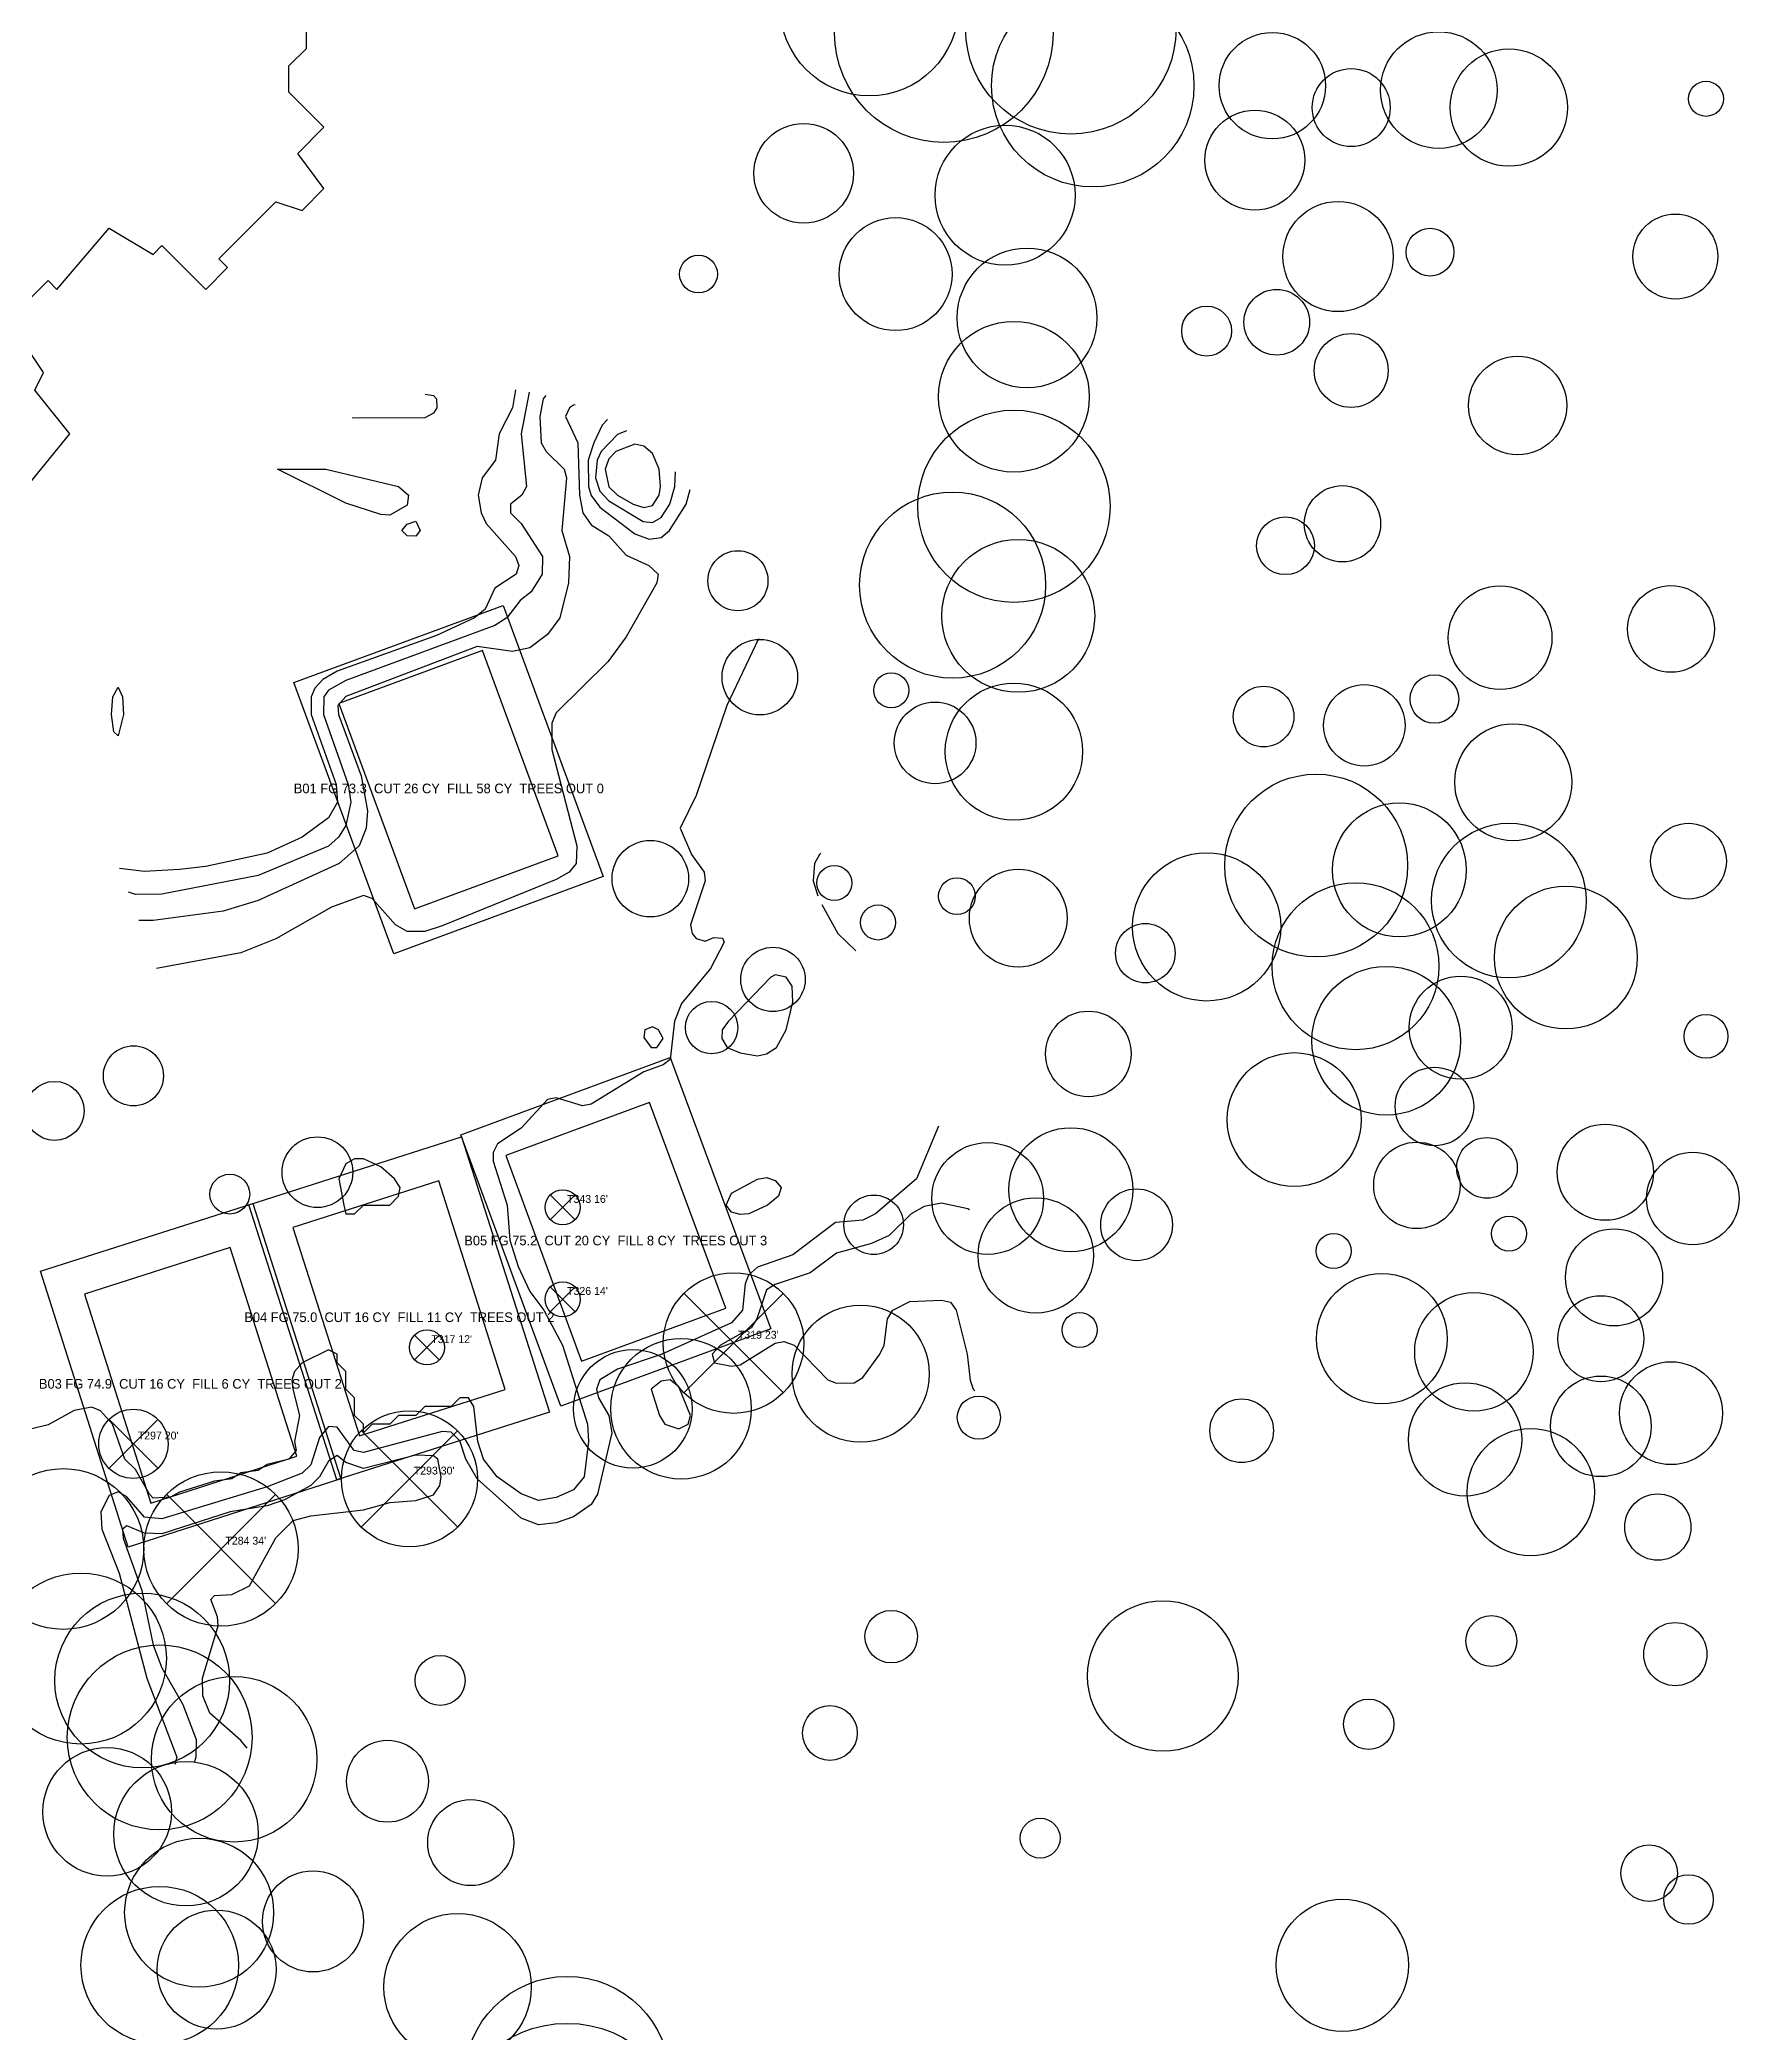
# Model space of a CAD drawing. Extents: x 425736 to 427070, y 1578339 to 1579607.
# Drawn here: x 426669.1 to 427057.1, y 1578718.2 to 1579173 of the extents above; entities that cross this region are included whole.
import ezdxf
from ezdxf.enums import TextEntityAlignment as Align

# ---------------------------------------------------------------- set-up
doc = ezdxf.new("R2010")
doc.units = 21
for name, color, linetype in [('C-GRAD-ANNO', 2, 'Continuous'), ('C-GRAD-LIMIT', 3, 'Continuous'), ('C-GRAD-PAD', 30, 'Continuous'), ('C-TOPO-GRAD-MAJR', 3, 'Continuous'), ('C-TOPO-GRAD-MINR', 8, 'Continuous'), ('C-WATR-LAKE', 5, 'Continuous'), ('L-PLNT-ANNO', 1, 'Continuous'), ('L-PLNT-KEEP', 92, 'Continuous'), ('L-PLNT-REMV', 1, 'Continuous')]:
    doc.layers.add(name, color=color, linetype=linetype)

msp = doc.modelspace()

# ---------------------------------------------------------------- linework, layer by layer
at = {"layer": 'C-GRAD-LIMIT'}
for points in [[(426727.13, 1579026.24), (426774.94, 1579043.87), (426797.77, 1578981.96), (426749.96, 1578964.33), (426727.13, 1579026.24)], [(426765.23, 1578923.04), (426813.02, 1578940.67), (426835.99, 1578878.76), (426788.06, 1578861.13), (426765.23, 1578923.04)], [(426716.84, 1578907.09), (426765.39, 1578922.55), (426785.46, 1578859.71), (426736.91, 1578844.25), (426716.84, 1578907.09)], [(426669.25, 1578891.9), (426717.79, 1578907.35), (426737.85, 1578844.53), (426689.31, 1578828.93), (426669.25, 1578891.9)]]:
    msp.add_lwpolyline(points, close=True, dxfattribs=at)
at = {"layer": 'C-GRAD-PAD'}
for points, elevation in [([(426737.4, 1579021.5), (426754.7, 1578974.6), (426787.5, 1578986.7), (426770.2, 1579033.6), (426737.4, 1579021.5)], 73.3), ([(426775.5, 1578918.3), (426792.8, 1578871.4), (426825.7, 1578883.5), (426808.3, 1578930.4), (426775.5, 1578918.3)], 75.2), ([(426726.9, 1578901.9), (426742.1, 1578854.3), (426775.4, 1578864.9), (426760.2, 1578912.5), (426726.9, 1578901.9)], 75), ([(426679.3, 1578886.7), (426694.5, 1578839), (426727.8, 1578849.7), (426712.6, 1578897.3), (426679.3, 1578886.7)], 74.9)]:
    msp.add_lwpolyline(points, close=True, dxfattribs=dict(at, elevation=elevation))
at = {"layer": 'C-TOPO-GRAD-MAJR'}
for points, elevation in [([(426757.12, 1579092.09), (426759, 1579091.78), (426759.69, 1579091), (426759.73, 1579089), (426759, 1579087.78), (426757, 1579086.7), (426740.46, 1579086.58)], 70), ([(426798.74, 1579086.3), (426797.51, 1579085), (426795.6, 1579081), (426794.3, 1579077), (426794.36, 1579071), (426795, 1579068.95), (426797, 1579066.26), (426805, 1579060.22), (426808.2, 1579059)], 75), ([(426747, 1579064.66), (426739, 1579067.2), (426723.42, 1579075), (426734.41, 1579075), (426751, 1579071.03), (426753.29, 1579069), (426753, 1579066.72), (426749, 1579064.45), (426747, 1579064.66)], 70), ([(426808.2, 1579059), (426811, 1579059.35), (426812.84, 1579061), (426816.69, 1579067), (426817.59, 1579070.35)], 75), ([(426753, 1579059.75), (426751.74, 1579061), (426753, 1579062.42), (426755, 1579063.08), (426755.99, 1579061), (426755, 1579059.69), (426753, 1579059.75)], 70), ([(426833.16, 1579036.28), (426825.96, 1579021), (426819, 1579000.5), (426815.34, 1578993), (426817.88, 1578987), (426820.76, 1578983), (426821, 1578981), (426817.64, 1578971), (426818.02, 1578969), (426819, 1578967.87), (426821, 1578967.23), (426823, 1578968.06), (426825, 1578967.89), (426825.34, 1578967), (426822.25, 1578961), (426815.63, 1578953), (426814, 1578949), (426813, 1578940.24), (426811.47, 1578939), (426807, 1578937.38), (426795, 1578930.02), (426793, 1578929.67), (426787, 1578931.46), (426785, 1578931.12), (426779, 1578924.59), (426773.63, 1578921), (426772.61, 1578919), (426772.65, 1578917), (426775.83, 1578907), (426776.45, 1578899), (426778.31, 1578893), (426781, 1578887.31), (426784.17, 1578883), (426788.45, 1578875), (426794.14, 1578857), (426794.35, 1578853), (426793.39, 1578845), (426791, 1578841.98), (426787, 1578840.26), (426783, 1578839.54), (426779, 1578841.08), (426773.55, 1578845), (426770.42, 1578849), (426769.15, 1578853), (426768.19, 1578861), (426767, 1578863), (426765, 1578863), (426763, 1578861), (426757, 1578861), (426755, 1578859), (426751, 1578859), (426749, 1578857), (426745, 1578857), (426743, 1578855), (426743, 1578857), (426741, 1578859), (426741, 1578863), (426739, 1578865), (426739, 1578869), (426737, 1578871), (426737, 1578873), (426735, 1578873.99), (426729, 1578871.02), (426727.26, 1578869), (426726.67, 1578867), (426726.89, 1578865), (426728.4, 1578859), (426727.24, 1578853), (426727.63, 1578851), (426725.94, 1578849), (426721, 1578847.81), (426719, 1578846.45), (426715, 1578845.86), (426713, 1578844.49), (426709, 1578843.96), (426701, 1578841.49), (426699, 1578840.36), (426695, 1578840.13), (426694.17, 1578841), (426691, 1578846.65), (426688.55, 1578849), (426685.74, 1578857), (426683, 1578860.03), (426681, 1578860.85), (426677, 1578860.13), (426671, 1578856.87), (426667, 1578855.87)], 75), ([(426687, 1579014.08), (426686.04, 1579015), (426685.47, 1579019), (426685.79, 1579023), (426687, 1579025.22), (426688.02, 1579023), (426688.27, 1579019), (426687, 1579014.08)], 70), ([(426808.69, 1578943), (426809.99, 1578943), (426811.46, 1578945), (426810.38, 1578947), (426809, 1578947.7), (426807.27, 1578947), (426807, 1578945.22), (426808.69, 1578943)], 75), ([(426738.53, 1578907), (426739, 1578905), (426741, 1578905), (426743, 1578907), (426749, 1578907), (426751, 1578909), (426751.42, 1578911), (426750.11, 1578913), (426747, 1578915.71), (426743, 1578917.55), (426741, 1578917.52), (426739, 1578916.42), (426737.42, 1578913), (426738.53, 1578907)], 75), ([(426829, 1578904.83), (426827, 1578905.35), (426825.8, 1578907), (426827, 1578909.7), (426833, 1578912.89), (426835, 1578913.28), (426837, 1578912.61), (426838.34, 1578911), (426837.76, 1578909), (426835.28, 1578907), (426831, 1578905.03), (426829, 1578904.83)], 75)]:
    msp.add_lwpolyline(points, dxfattribs=dict(at, elevation=elevation))
at = {"layer": 'C-TOPO-GRAD-MINR'}
for points, elevation in [([(426777.71, 1579093.1), (426777.07, 1579089), (426774.01, 1579083), (426773.12, 1579077), (426770.09, 1579073), (426769.18, 1579069), (426769.87, 1579065), (426771, 1579062.57), (426777.69, 1579055), (426778.47, 1579053), (426777.91, 1579051), (426773, 1579047.78), (426770.78, 1579043), (426768.36, 1579041), (426759.68, 1579037), (426737, 1579028.83), (426733.71, 1579027), (426731.88, 1579025), (426731.07, 1579023), (426731.11, 1579019), (426736.78, 1579003), (426737.1, 1578999), (426735, 1578995.39), (426729, 1578991), (426721, 1578987.33), (426707, 1578984.25), (426701, 1578983.58), (426693, 1578983.17), (426687.35, 1578983.81)], 71), ([(426780.87, 1579092.57), (426779.03, 1579083), (426780.27, 1579071), (426779.14, 1579069), (426776.6, 1579067), (426776.61, 1579065), (426779, 1579062.59), (426783.88, 1579055), (426783.83, 1579051), (426781.27, 1579047), (426778.75, 1579045), (426775.72, 1579041), (426773, 1579039.27), (426739, 1579026.71), (426735, 1579024.52), (426733.95, 1579023), (426733.88, 1579019), (426739.55, 1579003), (426740.11, 1578999), (426739, 1578993.64), (426737.29, 1578991), (426735, 1578988.93), (426719, 1578982.22), (426697, 1578978), (426691, 1578977.92), (426689.34, 1578978.43)], 72), ([(426784.62, 1579091.82), (426784.01, 1579091), (426783.3, 1579087), (426783.6, 1579081), (426784.75, 1579079), (426788.8, 1579075), (426789.33, 1579073), (426788.31, 1579061), (426790.07, 1579055), (426789.8, 1579049), (426787.88, 1579041), (426785, 1579037.26), (426781, 1579034.21), (426777, 1579033.38), (426769, 1579034.5), (426739, 1579023.06), (426737.15, 1579021), (426737.34, 1579019), (426742.5, 1579005), (426743.97, 1578997), (426743.66, 1578993), (426742.01, 1578989), (426737.5, 1578985), (426719, 1578976.54), (426711, 1578974.1), (426695, 1578971.93), (426691.71, 1578971.99)], 73), ([(426791.37, 1579089.68), (426791, 1579089.56), (426790.06, 1579089), (426789.17, 1579087), (426791.98, 1579081), (426792.31, 1579069), (426793.06, 1579065), (426795, 1579062.26), (426799, 1579059.76), (426803, 1579055.31), (426808.16, 1579053), (426810.32, 1579051), (426810.01, 1579049), (426803, 1579036.72), (426798.8, 1579031), (426787, 1579019.33), (426785.98, 1579017), (426785.99, 1579011), (426791.75, 1578989), (426791.59, 1578985), (426790, 1578983), (426787, 1578981.33), (426761, 1578970.75), (426757, 1578969.43), (426753, 1578969.46), (426750.34, 1578971), (426745, 1578976.97), (426743, 1578977.65), (426735.73, 1578975), (426723, 1578967.75), (426715, 1578964.57), (426695.78, 1578960.97)], 74), ([(426803.03, 1579083.74), (426801, 1579082.88), (426797.26, 1579079), (426796.37, 1579077), (426796, 1579073), (426797, 1579069.97), (426799, 1579067.75), (426806.89, 1579063)], 76), ([(426804.6, 1579067), (426807, 1579066.24), (426809, 1579066.67), (426810.52, 1579069), (426810.86, 1579071), (426810.54, 1579075), (426809, 1579078.54), (426807, 1579080.24), (426805, 1579080.71), (426800.65, 1579079), (426799, 1579077.34), (426798.2, 1579075), (426799, 1579070.95), (426801, 1579069), (426804.6, 1579067)], 77), ([(426806.89, 1579063), (426809, 1579062.78), (426811, 1579063.92), (426812.99, 1579067), (426814.09, 1579071), (426814.21, 1579074.38)], 76), ([(426847.42, 1578987.29), (426847.09, 1578987), (426845.95, 1578985), (426845.67, 1578981), (426846.76, 1578977.56)], 76), ([(426847.69, 1578975.63), (426851.32, 1578969), (426855.44, 1578965)], 76), ([(426826.03, 1578943), (426829, 1578941.73), (426833, 1578941.06), (426835, 1578941.52), (426837.27, 1578943), (426839.54, 1578947), (426841, 1578953.28), (426840.91, 1578957), (426839.54, 1578959), (426837, 1578959.56), (426836.02, 1578959), (426826.38, 1578949), (426824.89, 1578947), (426824.79, 1578945), (426826.03, 1578943)], 76), ([(426874.3, 1578925.01), (426869.24, 1578913), (426859.89, 1578905), (426857, 1578903.59), (426850.76, 1578903), (426841, 1578895.68), (426833, 1578892.8), (426830.94, 1578891), (426830.15, 1578889), (426829.52, 1578883), (426827, 1578880.09), (426811, 1578872.92), (426801, 1578869.52), (426797, 1578867.1), (426796.21, 1578865), (426796.65, 1578863), (426799.02, 1578859), (426799.7, 1578855), (426796.45, 1578841), (426795, 1578838.64), (426791, 1578835.87), (426787, 1578834.5), (426783, 1578834.01), (426779, 1578835.57), (426769, 1578844.5), (426766.36, 1578849), (426765, 1578853.21), (426763, 1578855.19), (426761, 1578855.34), (426743, 1578850.49), (426740.86, 1578851), (426737, 1578856.34), (426735, 1578856.47), (426733, 1578853.98), (426731, 1578847.74), (426729, 1578845.84), (426721, 1578842.69), (426697, 1578835.37), (426693, 1578835.73), (426689, 1578840.44), (426687, 1578841.53), (426685, 1578840.72), (426683.03, 1578837), (426683.32, 1578833), (426687.21, 1578823), (426693.59, 1578799), (426700.38, 1578781), (426699.97, 1578779.3)], 76), ([(426881.38, 1578905.92), (426881, 1578906.15), (426875, 1578907.47), (426871, 1578906.71), (426868.06, 1578905), (426863, 1578900.07), (426859, 1578898.22), (426851, 1578896), (426845, 1578891.51), (426837, 1578888.84), (426835, 1578887.63), (426832.85, 1578881), (426831.52, 1578879), (426824.53, 1578875), (426822.6, 1578873), (426823.17, 1578871), (426827, 1578870.21), (426829, 1578870.52), (426837, 1578875.5), (426839, 1578875.88), (426841.35, 1578875), (426849, 1578867.15), (426851, 1578866.33), (426855, 1578866.46), (426857, 1578867.67), (426860.93, 1578873), (426861.87, 1578875), (426862.65, 1578881), (426863.87, 1578883), (426867.78, 1578885), (426875, 1578885.31), (426877, 1578884.81), (426878.32, 1578883), (426880.86, 1578873), (426881.55, 1578867), (426882.2, 1578865), (426882.61, 1578864.59)], 77), ([(426811.79, 1578857), (426815, 1578855.9), (426817.13, 1578857), (426817.66, 1578859), (426815, 1578865.49), (426813, 1578867.09), (426811, 1578866.8), (426808.71, 1578865), (426810.57, 1578859), (426811.79, 1578857)], 77), ([(426716.48, 1578783.04), (426715, 1578784.81), (426707.95, 1578791), (426706.32, 1578795), (426706.28, 1578799), (426709.85, 1578811), (426709.72, 1578813), (426708.17, 1578817), (426709, 1578817.9), (426713, 1578818.15), (426717, 1578820.06), (426723, 1578831.05), (426727, 1578835.02), (426731, 1578836.08), (426743, 1578837.43), (426749, 1578839.08), (426755, 1578839.55), (426759, 1578840.87), (426760.44, 1578843), (426760.75, 1578845), (426760.01, 1578849), (426759, 1578849.73), (426755, 1578849.92), (426743, 1578846.84), (426739, 1578848.21), (426737, 1578849.85), (426735, 1578848.55), (426733, 1578844.97), (426731, 1578843.01), (426725, 1578839.72), (426721, 1578838.37), (426712.57, 1578837), (426697, 1578831.94), (426693, 1578832.14), (426689, 1578833.79), (426688.03, 1578833), (426688.15, 1578831), (426692.42, 1578819), (426695, 1578806.56), (426697, 1578801.37), (426701.75, 1578793), (426704.79, 1578785), (426704.72, 1578781), (426704.42, 1578779.9)], 77)]:
    msp.add_lwpolyline(points, dxfattribs=dict(at, elevation=elevation))
at = {"layer": 'C-WATR-LAKE'}
for points in [[(426664, 1579111), (426671, 1579118), (426673, 1579116), (426685, 1579130), (426695, 1579124), (426697, 1579126), (426707, 1579116), (426712, 1579121), (426710, 1579123), (426723, 1579136), (426729, 1579134), (426734, 1579139), (426728, 1579147), (426734, 1579153), (426726, 1579161), (426726, 1579167), (426730, 1579171), (426730, 1579179)], [(426667, 1579072), (426676, 1579083), (426668, 1579093), (426670, 1579097), (426666, 1579103)]]:
    msp.add_lwpolyline(points, dxfattribs=at)
at = {"layer": 'L-PLNT-KEEP'}
for centre, radius in [((426858.5, 1579180.5), 20.33), ((426875.5, 1579174.5), 24.95), ((426904.5, 1579175.5), 24.03), ((426909.5, 1579162.5), 23.11), ((426950.5, 1579162.5), 12.14), ((426988.5, 1579161.5), 13.31), ((427004.5, 1579157.5), 13.38), ((426968.5, 1579157.5), 8.9), ((427049.5, 1579159.5), 4), ((426946.5, 1579145.5), 11.41), ((426843.5, 1579142.5), 11.38), ((426889.5, 1579137.5), 15.98), ((426965.5, 1579123.5), 12.58), ((426864.5, 1579119.5), 12.89), ((426986.5, 1579124.5), 5.45), ((427042.5, 1579123.5), 9.7), ((426894.5, 1579109.5), 15.95), ((426819.5, 1579119.5), 4.32), ((426951.5, 1579108.5), 7.5), ((426935.5, 1579106.5), 5.7), ((426891.5, 1579091.5), 17.2), ((426968.5, 1579097.5), 8.44), ((427006.5, 1579089.5), 11.23), ((426891.5, 1579066.5), 21.95), ((426877.5, 1579048.5), 21.24), ((426966.5, 1579062.5), 8.71), ((426953.5, 1579057.5), 6.6), ((426828.5, 1579049.5), 6.86), ((426892.5, 1579041.5), 17.45), ((427002.5, 1579036.5), 11.83), ((427041.5, 1579038.5), 9.9), ((426833.5, 1579027.5), 8.62), ((426863.5, 1579024.5), 4), ((426891.5, 1579010.5), 15.66), ((426948.5, 1579018.5), 6.91), ((426971.5, 1579016.5), 9.29), ((426987.5, 1579022.5), 5.54), ((426873.5, 1579012.5), 9.32), ((427005.5, 1579003.5), 13.35), ((426960.5, 1578984.5), 20.86), ((426979.5, 1578983.5), 15.28), ((427004.5, 1578976.5), 17.65), ((427045.5, 1578985.5), 8.64), ((426808.5, 1578981.5), 8.74), ((426850.5, 1578980.5), 4), ((426892.5, 1578972.5), 11.16), ((426935.5, 1578970.5), 16.92), ((426878.5, 1578977.5), 4.19), ((426969.5, 1578961.5), 19.04), ((427017.5, 1578963.5), 16.31), ((426860.5, 1578971.5), 4), ((426921.5, 1578964.5), 6.79), ((426836.5, 1578958.5), 7.35), ((426976.5, 1578944.5), 16.98), ((426993.5, 1578947.5), 11.76), ((426822.5, 1578947.5), 5.98), ((426908.5, 1578941.5), 9.77), ((427049.5, 1578945.5), 5), ((426690.5, 1578936.5), 6.86), ((426955.5, 1578926.5), 15.29), ((426987.5, 1578929.5), 8.96), ((426672.5, 1578928.5), 6.73), ((426904.5, 1578910.5), 14.16), ((427026.5, 1578914.5), 10.98), ((426732.5, 1578914.5), 8.07), ((426885.5, 1578908.5), 12.76), ((426983.5, 1578911.5), 9.87), ((426999.5, 1578915.5), 6.92), ((427046.5, 1578908.5), 10.57), ((426712.5, 1578909.5), 4.55), ((426919.5, 1578902.5), 8.19), ((426859.5, 1578902.5), 6.79), ((426896.5, 1578895.5), 13.17), ((427004.5, 1578900.5), 4), ((427028.5, 1578890.5), 11.09), ((426964.5, 1578896.5), 4), ((426975.5, 1578876.5), 14.89), ((426856.5, 1578868.5), 15.65), ((426996.5, 1578873.5), 13.51), ((427025.5, 1578876.5), 9.81), ((426906.5, 1578878.5), 4), ((426815.5, 1578860.5), 16.04), ((426804.5, 1578860.5), 13.52), ((427041.5, 1578859.5), 11.75), ((426994.5, 1578853.5), 12.93), ((427025.5, 1578856.5), 11.48), ((426883.5, 1578858.5), 4.92), ((426943.5, 1578855.5), 7.26), ((427009.5, 1578841.5), 14.53), ((426674.5, 1578828.5), 18.34), ((427038.5, 1578833.5), 7.57), ((426678.5, 1578803.5), 19.52), ((426692.5, 1578798.5), 19.94), ((426925.5, 1578799.5), 17.18), ((426863.5, 1578808.5), 6), ((427000.5, 1578807.5), 5.81), ((427042.5, 1578804.5), 7.21), ((426696.5, 1578785.5), 21.1), ((426760.5, 1578798.5), 5.7), ((426713.5, 1578780.5), 18.89), ((426849.5, 1578786.5), 6.25), ((426972.5, 1578788.5), 5.75), ((426748.5, 1578775.5), 9.35), ((426684.5, 1578768.5), 14.67), ((426702.5, 1578763.5), 16.48), ((426767.5, 1578761.5), 9.82), ((426897.5, 1578762.5), 4.55), ((426705.5, 1578745.5), 17), ((427036.5, 1578754.5), 6.46), ((426696.5, 1578733.5), 17.98), ((426731.5, 1578743.5), 11.54), ((427045.5, 1578748.5), 5.66), ((426966.5, 1578733.5), 15.1), ((426709.5, 1578732.5), 13.58), ((426764.5, 1578728.5), 16.82), ((426789.5, 1578707.5), 23.46), ((426789.5, 1578693.5), 26.73)]:
    msp.add_circle(centre, radius, dxfattribs=at)
at = {"layer": 'L-PLNT-REMV'}
for p, q in [((426785.7, 1578903.7), (426791.3, 1578909.3)), ((426785.7, 1578909.3), (426791.3, 1578903.7)), ((426785.7, 1578882.7), (426791.3, 1578888.3)), ((426785.7, 1578888.3), (426791.3, 1578882.7)), ((426816.27, 1578864.27), (426838.73, 1578886.73)), ((426816.27, 1578886.73), (426838.73, 1578864.27)), ((426754.7, 1578871.7), (426760.3, 1578877.3)), ((426754.7, 1578877.3), (426760.3, 1578871.7)), ((426684.96, 1578846.96), (426696.04, 1578858.04)), ((426684.96, 1578858.04), (426696.04, 1578846.96)), ((426742.63, 1578833.63), (426764.37, 1578855.37)), ((426742.63, 1578855.37), (426764.37, 1578833.63)), ((426698.17, 1578816.17), (426722.83, 1578840.83)), ((426698.17, 1578840.83), (426722.83, 1578816.17))]:
    msp.add_line(p, q, dxfattribs=at)
for centre, radius in [((426788.5, 1578906.5), 4), ((426788.5, 1578885.5), 4), ((426827.5, 1578875.5), 16.04), ((426757.5, 1578874.5), 4), ((426690.5, 1578852.5), 7.91), ((426753.5, 1578844.5), 15.53), ((426710.5, 1578828.5), 17.62)]:
    msp.add_circle(centre, radius, dxfattribs=at)

# ---------------------------------------------------------------- texts
at = {"layer": 'C-GRAD-ANNO'}
for s, p in [('B01 FG 73.3  CUT 26 CY  FILL 58 CY  TREES OUT 0', (426762.5, 1579002.1)), ('B05 FG 75.2  CUT 20 CY  FILL 8 CY  TREES OUT 3', (426800.6, 1578898.9)), ('B04 FG 75.0  CUT 16 CY  FILL 11 CY  TREES OUT 2', (426751.2, 1578881.4)), ('B03 FG 74.9  CUT 16 CY  FILL 6 CY  TREES OUT 2', (426703.5, 1578866.2))]:
    msp.add_text(s, height=2.2, dxfattribs=at).set_placement(p, align=Align.MIDDLE_CENTER)
at = {"layer": 'L-PLNT-ANNO'}
for s, p in [("T343 16'", (426789.5, 1578907.5)), ("T326 14'", (426789.5, 1578886.5)), ("T317 12'", (426758.5, 1578875.5)), ("T319 23'", (426828.5, 1578876.5)), ("T297 20'", (426691.5, 1578853.5)), ("T293 30'", (426754.5, 1578845.5)), ("T284 34'", (426711.5, 1578829.5))]:
    msp.add_text(s, height=1.8, dxfattribs=at).set_placement(p)

doc.saveas('drawing.dxf')
